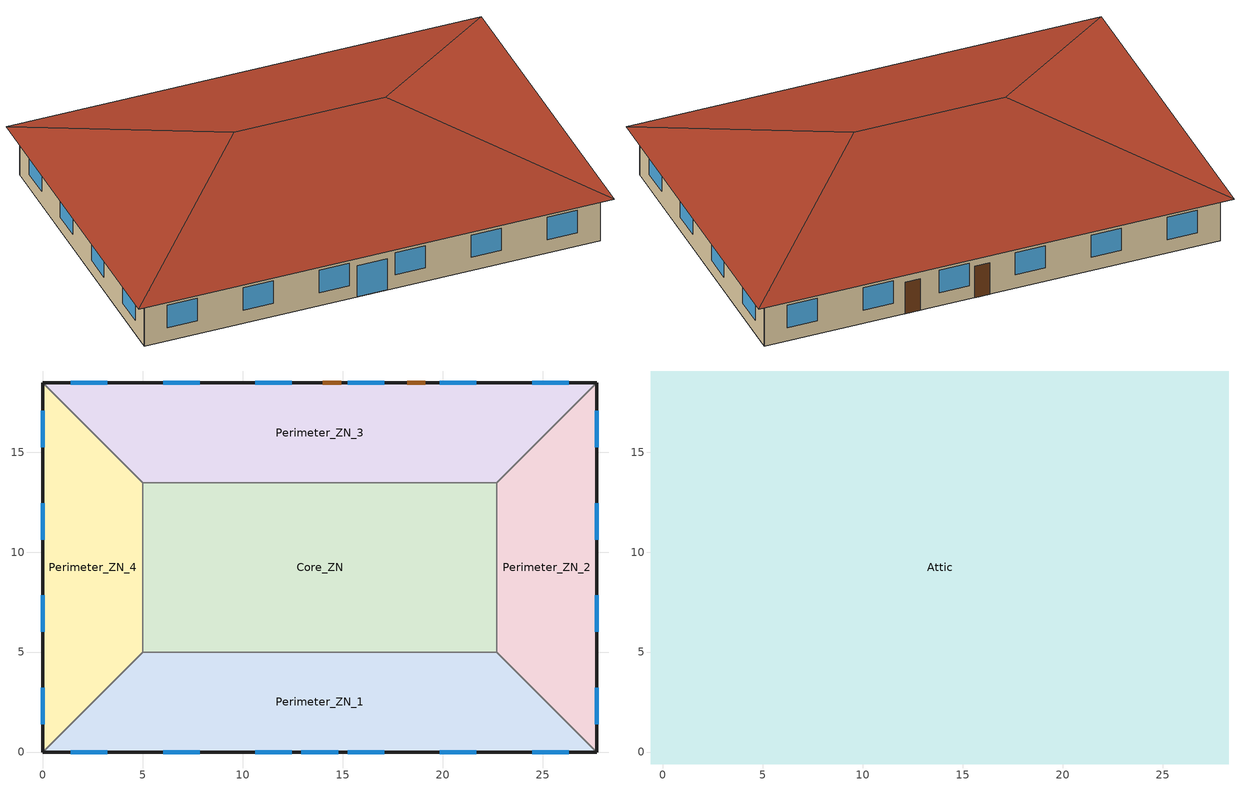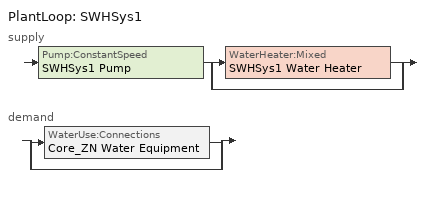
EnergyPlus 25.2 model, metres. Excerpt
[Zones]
Core_ZN
 floor adiabatic (Core_ZN_floor_Ffactor): 5,13.46 22.69,13.46 22.69,5 5,5 z0
 wall to Perimeter_ZN_1 (int_wall): 5,5 22.69,5 z0:3.05
 wall to Perimeter_ZN_2 (int_wall): 22.69,5 22.69,13.46 z0:3.05
 wall to Perimeter_ZN_3 (int_wall): 22.69,13.46 5,13.46 z0:3.05
 wall to Perimeter_ZN_4 (int_wall): 5,13.46 5,5 z0:3.05
Perimeter_ZN_1
 floor ground (Perimeter_ZN_1_floor_Ffactor): 27.69,0 0,0 5,5 22.69,5 z0
 wall outside (nonres_ext_wall_grd): 0,0 27.69,0 z0:3.05
 wall to Perimeter_ZN_4 (int_wall): 5,5 0,0 z0:3.05
 wall to Perimeter_ZN_2 (int_wall): 27.69,0 22.69,5 z0:3.05
 window (Window_U_0.363_SHGC_South_0.359): 1.39,0 3.22,0 / 6.01,0 7.84,0 / 10.62,0 12.45,0 / 15.24,0 17.07,0 / 19.85,0 21.68,0 / 24.47,0 26.3,0 z0.9:2.42; 12.93,0 14.76,0 z0:2.13
Perimeter_ZN_2
 floor ground (Perimeter_ZN_2_floor_Ffactor): 22.69,13.46 27.69,18.46 27.69,0 22.69,5 z0
 wall outside (nonres_ext_wall_grd): 27.69,0 27.69,18.46 z0:3.05
 wall to Perimeter_ZN_3 (int_wall): 27.69,18.46 22.69,13.46 z0:3.05
 window (Window_U_0.363_SHGC_East_0.359): 27.69,15.24 27.69,17.07 / 27.69,10.62 27.69,12.45 / 27.69,6.01 27.69,7.84 / 27.69,1.39 27.69,3.22 z0.9:2.42
Perimeter_ZN_3
 floor ground (Perimeter_ZN_3_floor_Ffactor): 5,13.46 0,18.46 27.69,18.46 22.69,13.46 z0
 wall outside (nonres_ext_wall_grd): 27.69,18.46 0,18.46 z0:3.05
 wall to Perimeter_ZN_4 (int_wall): 0,18.46 5,13.46 z0:3.05
 window (Window_U_0.363_SHGC_North_0.359): 26.3,18.46 24.47,18.46 / 21.68,18.46 19.85,18.46 / 17.07,18.46 15.24,18.46 / 12.45,18.46 10.62,18.46 / 7.84,18.46 6.01,18.46 / 3.22,18.46 1.39,18.46 z0.9:2.42
 door (Swinging Door_con): 14.91,18.46 14,18.46 / 19.13,18.46 18.22,18.46 z0:2.13
Perimeter_ZN_4
 floor ground (Perimeter_ZN_4_floor_Ffactor): 5,5 0,0 0,18.46 5,13.46 z0
 wall outside (nonres_ext_wall_grd): 0,18.46 0,0 z0:3.05
 window (Window_U_0.363_SHGC_West_0.359): 0,3.22 0,1.39 / 0,7.84 0,6.01 / 0,12.45 0,10.62 / 0,17.07 0,15.24 z0.9:2.42
Attic
 floor outside (ext_soffit_floor): -0.6,19.06 0,18.46 0,0 -0.6,-0.6 z3.05; 0,0 27.69,0 28.29,-0.6 -0.6,-0.6 z3.05; 28.29,19.06 28.29,-0.6 27.69,0 27.69,18.46 z3.05; -0.6,19.06 28.29,19.06 27.69,18.46 0,18.46 z3.05
 floor to Perimeter_ZN_1 (nonres_roof_floor): 0,0 5,5 22.69,5 27.69,0 z3.05
 floor to Perimeter_ZN_4 (nonres_roof_floor): 5,13.46 5,5 0,0 0,18.46 z3.05
 floor to Perimeter_ZN_2 (nonres_roof_floor): 22.69,5 22.69,13.46 27.69,18.46 27.69,0 z3.05
 floor to Core_ZN (nonres_roof_floor): 5,13.46 22.69,13.46 22.69,5 5,5 z3.05
 floor to Perimeter_ZN_3 (nonres_roof_floor): 0,18.46 27.69,18.46 22.69,13.46 5,13.46 z3.05
 roof outside (AtticRoofDeck): 28.29,19.06,3.05 -0.6,19.06,3.05 9.23,9.23,6.33 18.46,9.23,6.33; -0.6,19.06,3.05 -0.6,-0.6,3.05 9.23,9.23,6.33; 28.29,-0.6,3.05 28.29,19.06,3.05 18.46,9.23,6.33; -0.6,-0.6,3.05 28.29,-0.6,3.05 18.46,9.23,6.33 9.23,9.23,6.33
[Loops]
PlantLoop 'SWHSys1'
 supply: Pump:ConstantSpeed 'SWHSys1 Pump' > split
  | WaterHeater:Mixed 'SWHSys1 Water Heater'
  | bypass
 demand: split
  | WaterUse:Connections 'Core_ZN Water Equipment'
  | bypass
[Building]
OfficeSmall: North Axis {deg}=0; Terrain=City; Loads Convergence Tolerance Value {W}=0.04; Temperature Convergence Tolerance Value {deltaC}=0.2; Solar Distribution=FullInteriorAndExterior; Maximum Number of Warmup Days=25; Minimum Number of Warmup Days=6
[Site:Location]
Site:Location=Albuquerque.Intl.Sunport_NM_USA WMO=723650; Latitude {N+ S-}=35.04; Longitude {W- E+}=-106.62; Time Zone Relative to GMT {GMT+/-}=-7; Elevation {m}=1620
[SizingPeriod:DesignDay] Day of Month=21; Dry-Bulb Temperature Range Modifier Type=DefaultMultipliers; Humidity Condition Type=Wetbulb; Barometric Pressure {Pa}=83318; Rain {Yes/No}=No; Snow on ground {Yes/No}=No; Daylight Savings Time Indicator=No
Name | Month | Day Type | Maximum Dry-Bulb Temperature {C} | Daily Dry-Bulb Temperature Range {C} | Wetbulb at Maximum Dry-Bulb {C} | Wind Speed {m/s} design conditions vs. traditional 6.71 m/s (15 mph) | Wind Direction {Degrees; N=0, S=180} | Solar Model Indicator | Clearness {0.0 to 1.1} | Wind Speed {m/s} design conditions vs. traditional 3.35 m/s (7mph) | ASHRAE Clear Sky Optical Depth for Beam Irradiance (taub) | ASHRAE Clear Sky Optical Depth for Diffuse Irradiance (taud)
Albuquerque.Intl.Sunport_NM_USA Ann Htg 99.6% Condns DB | 12 | WinterDesignDay | -7.9 | 0 | -7.9 | 3.2 | 0 | ASHRAEClearSky | 0
Albuquerque.Intl.Sunport_NM_USA Ann Clg .4% Condns DB=>MWB | 7 | SummerDesignDay | 35.1 | 13.5 | 15.7 |  | 220 | ASHRAETau |  | 4.4 | 0.463 | 1.887
[Site:WaterMainsTemperature]
Calculation Method=Correlation; Annual average outdoor air temperature {C}=13.6333; Maximum difference in monthly average outdoor air temperatures {C}=23.5
[Site:GroundTemperature:FCfactorMethod]
January Ground Temperature {C}=13.7; February Ground Temperature {C}=7; March Ground Temperature {C}=2.1; April Ground Temperature {C}=2.6; May Ground Temperature {C}=4.3; June Ground Temperature {C}=8.8; July Ground Temperature {C}=13.9; August Ground Temperature {C}=17.8; September Ground Temperature {C}=23.2; October Ground Temperature {C}=25.6; November Ground Temperature {C}=24.1; December Ground Temperature {C}=20.5
[Material:NoMass]
Opaque Door panel_con: MediumRough, 0.475973, 0.9, 0.7, 0.7
Nonres_Roof_Insulation: MediumSmooth, 8.09839, 0.9, 0.7, 0.7
Nonres_Exterior_Wall_Insulation_grd: MediumSmooth, 1.64658, 0.9, 0.7, 0.7
[Construction]
Swinging Door_con: Opaque Door panel_con
InteriorFurnishings: Std Wood 6inch
AtticRoofDeck: F12 Asphalt shingles, G02 16mm plywood
int_wall: G01 13mm gypsum board, G01 13mm gypsum board
ext_soffit_floor: G02 16mm plywood
nonres_roof_floor: G01 16mm gypsum board, Nonres_Roof_Insulation
nonres_ext_wall_grd: F07 25mm stucco, G01 16mm gypsum board, Nonres_Exterior_Wall_Insulation_grd, G01 16mm gypsum board
Window_U_0.363_SHGC_East_0.359: Glazing Layer East
Window_U_0.363_SHGC_South_0.359: Glazing Layer South
Window_U_0.363_SHGC_West_0.359: Glazing Layer West
Window_U_0.363_SHGC_North_0.359: Glazing Layer North
[Material]
Name | Roughness | Thickness {m} | Conductivity {W/m-K} | Density {kg/m3} | Specific Heat {J/kg-K} | Thermal Absorptance | Solar Absorptance | Visible Absorptance | Absorptance:Thermal | Absorptance:Solar | Absorptance:Visible
Std Wood 6inch | MediumSmooth | 0.15 | 0.12 | 540 | 1210 | 0.9 | 0.7 | 0.7
F07 25mm stucco | Smooth | 0.0254 | 0.72 | 1856 | 840 | 0.9 | 0.7 | 0.7
F12 Asphalt shingles | VeryRough | 0.0032 | 0.04 | 1120 | 1260 |  |  |  | 0.9 | 0.7
G01 13mm gypsum board | Smooth | 0.0127 | 0.16 | 800 | 1090 |  |  |  | 0.9 | 0.7 | 0.5
G01 16mm gypsum board | MediumSmooth | 0.0159 | 0.16 | 800 | 1090
G02 16mm plywood | Smooth | 0.0159 | 0.12 | 544 | 1210
[WindowMaterial:SimpleGlazingSystem] U-Factor {W/m2-K}=2.06121; Solar Heat Gain Coefficient=0.359; Visible Transmittance=0.3949
Glazing Layer East; Glazing Layer South; Glazing Layer West; Glazing Layer North
[Construction:FfactorGroundFloor] F-Factor {W/m-K}=0.90012
Name | Area {m2} | PerimeterExposed {m}
Core_ZN_floor_Ffactor | 149.657 | 0
Perimeter_ZN_1_floor_Ffactor; Perimeter_ZN_3_floor_Ffactor | 113.45 | 27.69
Perimeter_ZN_2_floor_Ffactor; Perimeter_ZN_4_floor_Ffactor | 67.3 | 18.46
[Generator:PVWatts]
PV_module: PVWatts Version=5; DC System Capacity {W}=550; Module Type=Premium; Array Type=FixedOpenRack; System Losses=0.113; Array Geometry Type=TiltAzimuth; Tilt Angle {deg}=0; Azimuth Angle {deg}=180
[ElectricLoadCenter:Generators]
PV_Generator: Generator 1=PV_module; Generator 1 Rated Electric Power Output {W}=550; Generator 1 Availability Schedule=PV_SCH
[ElectricLoadCenter:Inverter:PVWatts]
PV_Inverter: DC to AC Size Ratio=1.2; Inverter Efficiency=0.96
[ElectricLoadCenter:Distribution]
Generator: Generator List=PV_Generator; Generator Operation Scheme Type=Baseload; Electrical Buss Type=DirectCurrentWithInverter; Inverter=PV_Inverter
[Zone] Type=1; Multiplier=1; Ceiling Height {m}=autocalculate; Volume {m3}=autocalculate; Floor Area {m2}=autocalculate
Name | Part of Total Floor Area
Core_ZN; Perimeter_ZN_1; Perimeter_ZN_2; Perimeter_ZN_3; Perimeter_ZN_4 | Yes
Attic | No
[InternalMass] Construction=InteriorFurnishings
Name | Zone or ZoneList | Surface Area {m2}
Core_ZN_InternalMass_1 | Core_ZN | 299.3148
Perimeter_ZN_1_InternalMass_1 | Perimeter_ZN_1 | 226.9
Perimeter_ZN_2_InternalMass_1 | Perimeter_ZN_2 | 134.6
Perimeter_ZN_3_InternalMass_1 | Perimeter_ZN_3 | 226.9
Perimeter_ZN_4_InternalMass_1 | Perimeter_ZN_4 | 134.6
[People] Number of People Calculation Method=Area/Person; Floor Area per Person {m2/person}=18.5806; Fraction Radiant=0.3; Sensible Heat Fraction=AUTOCALCULATE; Activity Level Schedule=ACTIVITY_SCH; Enable ASHRAE 55 Comfort Warnings=No; Mean Radiant Temperature Calculation Type=EnclosureAveraged
Name | Zone or ZoneList or Space or SpaceList | Number of People Schedule
Core_ZN | Core_ZN | BLDG_OCC_SCH_wo_SB
Perimeter_ZN_1 | Perimeter_ZN_1 | BLDG_OCC_SCH_wo_SB
Perimeter_ZN_2 | Perimeter_ZN_2 | BLDG_OCC_SCH_w_SB
Perimeter_ZN_3 | Perimeter_ZN_3 | BLDG_OCC_SCH_wo_SB
Perimeter_ZN_4 | Perimeter_ZN_4 | BLDG_OCC_SCH_wo_SB
[Lights] Schedule=ltg_sch_office; Design Level Calculation Method=Watts/Area; Watts per Zone Floor Area {W/m2}=6.181254; Return Air Fraction=0; Fraction Radiant=0.7; Fraction Visible=0.2; Fraction Replaceable=1; Return Air Fraction Calculated from Plenum Temperature=No
Name | Zone or ZoneList or Space or SpaceList
Core_ZN_Lights | Core_ZN
Perimeter_ZN_1_Lights | Perimeter_ZN_1
Perimeter_ZN_2_Lights | Perimeter_ZN_2
Perimeter_ZN_3_Lights | Perimeter_ZN_3
Perimeter_ZN_4_Lights | Perimeter_ZN_4
[ElectricEquipment] Schedule=BLDG_EQUIP_SCH; Design Level Calculation Method=Watts/Area; Watts per Zone Floor Area {W/m2}=6.78
Name | Zone or ZoneList or Space or SpaceList
Core_ZN_MiscPlug_Equip | Core_ZN
Perimeter_ZN_1_MiscPlug_Equip | Perimeter_ZN_1
Perimeter_ZN_2_MiscPlug_Equip | Perimeter_ZN_2
Perimeter_ZN_3_MiscPlug_Equip | Perimeter_ZN_3
Perimeter_ZN_4_MiscPlug_Equip | Perimeter_ZN_4
[ZoneInfiltration:DesignFlowRate] Temperature Term Coefficient=0; Velocity Squared Term Coefficient=0
Name | Zone or ZoneList | Schedule | Design Flow Rate Calculation Method | Design Flow Rate {m3/s} | Flow per Exterior Surface Area {m3/s-m2} | Constant Term Coefficient | Velocity Term Coefficient
Perimeter_ZN_1_Infiltration | Perimeter_ZN_1 | INFIL_QUARTER_ON_SCH | Flow/ExteriorWallArea | 0 | 0.00019935 | 0 | 0.224
Perimeter_ZN_1_Door_Infiltration | Perimeter_ZN_1 | INFIL_Door_Opening_SCH | Flow/Zone | 0.0764554 |  | 1 | 0
Perimeter_ZN_2_Infiltration | Perimeter_ZN_2 | INFIL_QUARTER_ON_SCH | Flow/ExteriorWallArea | 0 | 0.00019935 | 0 | 0.224
Perimeter_ZN_3_Infiltration | Perimeter_ZN_3 | INFIL_QUARTER_ON_SCH | Flow/ExteriorWallArea | 0 | 0.00019935 | 0 | 0.224
Perimeter_ZN_4_Infiltration | Perimeter_ZN_4 | INFIL_QUARTER_ON_SCH | Flow/ExteriorWallArea | 0 | 0.00019935 | 0 | 0.224
Attic_Infiltration | Attic | ALWAYS_ON | Flow/Zone | 0.2001 |  | 1 | 0
[Exterior:Lights] Control Option=AstronomicalClock
Name | Schedule | Design Level {W}
Exterior_Lights_a | Exterior_lighting_schedule_a | 88.49
Exterior_Lights_b | Exterior_lighting_schedule_b_2016 | 144.07
Exterior_Lights_c | Exterior_lighting_schedule_c_2016 | 514.92
[WaterHeater:Mixed]
SWHSys1 Water Heater: Tank Volume {m3}=0.1514; Setpoint Temperature Schedule=SHWSys1 Water Heater Setpoint Temperature Schedule; Deadband Temperature Difference {deltaC}=2; Maximum Temperature Limit {C}=82.2222; Heater Control Type=Cycle; Heater Maximum Capacity {W}=11722.84; Heater Fuel Type=ELECTRICITY; Heater Thermal Efficiency=1; Off Cycle Parasitic Fuel Consumption Rate {W}=571; Off Cycle Parasitic Fuel Type=ELECTRICITY; Off Cycle Parasitic Heat Fraction to Tank=0; On Cycle Parasitic Fuel Consumption Rate {W}=571; On Cycle Parasitic Fuel Type=ELECTRICITY; Ambient Temperature Indicator=zone; Ambient Temperature Zone=CORE_ZN; Off Cycle Loss Coefficient to Ambient Temperature {W/K}=1.20598; On Cycle Loss Coefficient to Ambient Temperature {W/K}=1.20598; Peak Use Flow Rate {m3/s}=4.048e-06; Use Flow Rate Fraction Schedule=BLDG_SWH_SCH
[Sizing:Plant]
SWHSys1: Loop Type=Heating; Design Loop Exit Temperature {C}=48.89; Loop Design Temperature Difference {deltaC}=5
[PlantLoop]
SWHSys1: Fluid Type=WATER; Plant Equipment Operation Scheme=SWHSys1 Loop Operation Scheme List; Maximum Loop Temperature {C}=48.89; Minimum Loop Temperature {C}=10; Maximum Loop Flow Rate {m3/s}=AUTOSIZE; Minimum Loop Flow Rate {m3/s}=0; Plant Loop Volume {m3}=AUTOSIZE; Load Distribution Scheme=Optimal
[Pump:ConstantSpeed]
SWHSys1 Pump: Design Flow Rate {m3/s}=autosize; Design Pump Head {Pa}=0.001; Design Power Consumption {W}=AUTOSIZE; Motor Efficiency=0.3; Fraction of Motor Inefficiencies to Fluid Stream=0; Pump Control Type=Intermittent
[PlantEquipmentList]
SWHSys1 Equipment List: SWHSys1 Water Heater
[PlantEquipmentOperation:HeatingLoad]
SWHSys1 Operation Scheme: Load Range 1 Lower Limit {W}=0; Load Range 1 Upper Limit {W}=1000000000000000; Range 1 Equipment List=SWHSys1 Equipment List
[PlantEquipmentOperationSchemes]
SWHSys1 Loop Operation Scheme List: Control Scheme 1=SWHSys1 Operation Scheme; Control Scheme 1 Schedule=PlantOnSched
[SetpointManager:Scheduled]
SWHSys1 Loop Setpoint Manager: Control Variable=Temperature; Schedule=SHWSys1-Loop-Temp-Schedule; Setpoint Node or NodeList=SWHSys1 Supply Outlet Node
[WaterUse:Equipment]
Core_ZN Water Equipment: Peak Flow Rate {m3/s}=4.048e-06; Flow Rate Fraction Schedule=BLDG_SWH_SCH; Target Temperature Schedule=Core_ZN Water Equipment Temp Sched; Hot Water Supply Temperature Schedule=Core_ZN Water Equipment Hot Supply Temp Sched; Zone=Core_ZN; Sensible Fraction Schedule=Core_ZN Water Equipment Sensible fract sched; Latent Fraction Schedule=Core_ZN Water Equipment Latent fract sched
[WaterUse:Connections]
Core_ZN Water Equipment: Water Use Equipment 1=Core_ZN Water Equipment
[HVACTemplate:System:VRF]
VRF_System_1: Gross Rated Total Cooling Capacity {W} (N1)=Autosize; Gross Rated Cooling COP {W/W} (N2)=3.5; Minimum Outdoor Temperature in Cooling Mode {C} (N3)=-5; Maximum Outdoor Temperature in Cooling Mode {C} (N4)=43; Gross Rated Heating Capacity {W} (N5)=Autosize; Rated Heating Capacity Sizing Ratio (N6)=1; Gross Rated Heating COP {W/W} (N7)=4; Minimum Outdoor Temperature in Heating Mode {C} (N8)=-25; Maximum Outdoor Temperature in Heating Mode {C} (N9)=15.5; Minimum Heat Pump Part-Load Ratio (N10)=0.15; Zone Name for Master Thermostat Location (A3)=Core_ZN; Master Thermostat Priority Control Type (A4)=LoadPriority; Heat Pump Waste Heat Recovery (A6)=No; Equivalent Piping Length for Cooling {m} (N11)=30; Vertical Height for Piping Correction {m} (N12)=10; Equivalent Piping Length for Heating {m} (N13)=30; Crankcase Heater Power per Compressor {W} (N14)=15; Number of Compressors (N15)=2; Ratio of Compressor Size to Total Capacity (N16)=0.5; Max Outdoor Dry-bulb Temp for Crankcase Heater {C} (N17)=5; Defrost Strategy (A7)=ReverseCycle; Defrost Control (A8)=OnDemand; Defrost Time Period Fraction (N18)=0.058333; Resistive Defrost Heater Capacity {W} (N19)=Autosize; Max Outdoor Dry-bulb Temp for Defrost {C} (N20)=5; Condenser Type (A9)=AirCooled; Evaporative Condenser Effectiveness (N22)=0.9; Evaporative Condenser Air Flow Rate {m3/s} (N23)=Autosize; Evaporative Condenser Pump Power {W} (N24)=Autosize; Basin Heater Capacity {W/K} (N25)=0.5; Basin Heater Setpoint Temperature {C} (N26)=2; Fuel Type (A11)=Electricity
[HVACTemplate:Zone:VRF] Template VRF System Name (F2)=VRF_System_1; Cooling Supply Air Flow Rate (F7)=Autosize; No Cooling Supply Air Flow Rate (F8)=Autosize; Heating Supply Air Flow Rate (F9)=Autosize; No Heating Supply Air Flow Rate (F10)=Autosize; Cooling Outdoor Air Flow Rate (F11)=Autosize; Heating Outdoor Air Flow Rate (F12)=Autosize; No Load Outdoor Air Flow Rate (F13)=Autosize; Supply Air Fan Placement (F22)=DrawThrough; Cooling Coil Type (F26)=VariableRefrigerantFlowDX; Cooling Coil Gross Rated Total Capacity (F28)=Autosize; Cooling Coil Gross Rated Sensible Heat Ratio (F29)=Autosize; Heat Pump Heating Coil Type (F30)=VariableRefrigerantFlowDX; Heat Pump Heating Coil Gross Rated Capacity (F32)=Autosize; Zone Terminal Unit On Parasitic Electric Energy Use (F33)=30; Zone Terminal Unit Off Parasitic Electric Energy Use (F34)=20; Zone Cooling Design Supply Air Temperature Input Method (F36)=SupplyAirTemperature; Zone Cooling Design Supply Air Temperature (F37)=12.8; Zone Heating Design Supply Air Temperature Input Method (F39)=SupplyAirTemperature; Zone Heating Design Supply Air Temperature (F40)=50
Name | Template Thermostat Name (F3) | Rated Total Heating Capacity Sizing Ratio (F6) | Supply Fan Total Efficiency (F23) | Supply Fan Delta Pressure (F24) | Supply Fan Motor Efficiency (F25)
Core_ZN | Thermostat_Core_ZN | 1 | 0.7 | 300 | 0.9
Perimeter_ZN_1 | Thermostat_Perimeter_ZN_1 | 1 | 0.7 | 300 | 0.9
Perimeter_ZN_2 | Thermostat_Perimeter_ZN_2 | 1 | 0.7 | 300 | 0.9
Perimeter_ZN_3 | Thermostat_Perimeter_ZN_3 | 1 | 0.7 | 300 | 0.9
Perimeter_ZN_4 | Thermostat_Perimeter_ZN_4
Attic | Thermostat_Attic | 1 | 0.7 | 300 | 0.9
[HVACTemplate:Thermostat] Constant Heating Setpoint {C}=20
Name | Constant Cooling Setpoint {C}
Thermostat_Core_ZN; Thermostat_Perimeter_ZN_1; Thermostat_Perimeter_ZN_2; Thermostat_Perimeter_ZN_3; Thermostat_Perimeter_ZN_4 | 24
Thermostat_Attic | 25
[Schedule:Compact]
PV_SCH; ALWAYS_ON; PlantOnSched: Through: 12/31, For: AllDays, Until: 24:00, 1
BLDG_EQUIP_SCH: Through: 12/31, For: WeekDays, Until: 6:00, 0.409478, Until: 8:00, 0.479753, Until: 12:00, 0.959505, Until: 13:00, 0.901935, Until: 17:00, 0.959505, Until: 18:00, 0.479753, Until: 23:00, 0.191901, Until: 24:00, 0.163791, For: Weekends, Until: 24:00, 0.163791, For: Holiday, Until: 24:00, 0.163791, For: WinterDesignDay, Until: 24:00, 0, For: SummerDesignDay, Until: 24:00, 1, For: CustomDay1, Until: 24:00, 0, For: CustomDay2, Until: 24:00, 0
BLDG_OCC_SCH_w_SB: Through: 12/31, For: Weekdays, Until: 01:00, 0, Until: 02:00, 0, Until: 03:00, 0, Until: 04:00, 0, Until: 05:00, 0, Until: 06:00, 0, Until: 07:00, 0.11, Until: 08:00, 0.21, Until: 09:00, 1, Until: 10:00, 1, Until: 11:00, 0, Until: 12:00, 1, Until: 13:00, 0, Until: 14:00, 1, Until: 15:00, 0, Until: 16:00, 1, Until: 17:00, 1, Until: 18:00, 0.32, Until: 19:00, 0.11, Until: 20:00, 0.11, Until: 21:00, 0.11, Until: 22:00, 0.11, Until: 23:00, 0.05, Until: 24:00, 0, For: Weekends, Until: 01:00, 0, Until: 02:00, 0, Until: 03:00, 0, Until: 04:00, 0, Until: 05:00, 0, Until: 06:00, 0, Until: 07:00, 0, Until: 08:00, 0, Until: 09:00, 0, Until: 10:00, 0, Until: 11:00, 0, Until: 12:00, 0, Until: 13:00, 0, Until: 14:00, 0, Until: 15:00, 0, Until: 16:00, 0, Until: 17:00, 0, Until: 18:00, 0, Until: 19:00, 0, Until: 20:00, 0, Until: 21:00, 0, Until: 22:00, 0, Until: 23:00, 0, Until: 24:00, 0, For: Holiday, Until: 24:00, 0, For: WinterDesignDay, Until: 24:00, 0, For: SummerDesignDay, Until: 24:00, 1, For: CustomDay1, Until: 24:00, 0, For: CustomDay2, Until: 24:00, 0
BLDG_OCC_SCH_wo_SB: Through: 12/31, For: Weekdays, Until: 01:00, 0, Until: 02:00, 0, Until: 03:00, 0, Until: 04:00, 0, Until: 05:00, 0, Until: 06:00, 0, Until: 07:00, 0.11, Until: 08:00, 0.21, Until: 09:00, 1, Until: 10:00, 1, Until: 11:00, 1, Until: 12:00, 1, Until: 13:00, 0.610395, Until: 14:00, 1, Until: 15:00, 1, Until: 16:00, 1, Until: 17:00, 1, Until: 18:00, 0.32, Until: 19:00, 0.11, Until: 20:00, 0.11, Until: 21:00, 0.11, Until: 22:00, 0.11, Until: 23:00, 0.05, Until: 24:00, 0, For: Weekends, Until: 01:00, 0, Until: 02:00, 0, Until: 03:00, 0, Until: 04:00, 0, Until: 05:00, 0, Until: 06:00, 0, Until: 07:00, 0, Until: 08:00, 0, Until: 09:00, 0, Until: 10:00, 0, Until: 11:00, 0, Until: 12:00, 0, Until: 13:00, 0, Until: 14:00, 0, Until: 15:00, 0, Until: 16:00, 0, Until: 17:00, 0, Until: 18:00, 0, Until: 19:00, 0, Until: 20:00, 0, Until: 21:00, 0, Until: 22:00, 0, Until: 23:00, 0, Until: 24:00, 0, For: Holiday, Until: 24:00, 0, For: WinterDesignDay, Until: 24:00, 0, For: SummerDesignDay, Until: 24:00, 1, For: CustomDay1, Until: 24:00, 0, For: CustomDay2, Until: 24:00, 0
INFIL_QUARTER_ON_SCH: Through: 12/31, For: Weekdays, Until: 07:00, 1, Until: 19:00, 0.25, Until: 24:00, 1, For: Saturday, Until: 07:00, 1, Until: 18:00, 0.25, Until: 24:00, 1, For: WinterDesignDay SummerDesignDay, Until: 24:00, 1, For: Sunday Holidays AllOtherDays, Until: 24:00, 1
INFIL_Door_Opening_SCH: Through: 12/31, For: Weekdays, Until: 06:00, 0, Until: 07:00, 0.131, Until: 08:00, 1, Until: 12:00, 0.131, Until: 13:00, 1, Until: 17:00, 0.131, Until: 18:00, 1, Until: 19:00, 0.131, Until: 24:00, 0, For: Saturday Sunday Holidays AllOtherDays, Until: 24:00, 0
BLDG_SWH_SCH: Through: 12/31, For: WeekDays, Until: 7:00, 0, Until: 8:00, 0.27, Until: 9:00, 0.55, Until: 11:00, 0.64, Until: 12:00, 0.82, Until: 13:00, 1, Until: 14:00, 0.91, Until: 16:00, 0.55, Until: 17:00, 0.73, Until: 19:00, 0.37, Until: 20:00, 0.18, Until: 21:00, 0.27, Until: 22:00, 0.09, Until: 24:00, 0, For: Weekends, Until: 24:00, 0, For: Holiday, Until: 24:00, 0, For: WinterDesignDay, Until: 7:00, 0, Until: 8:00, 0.27, Until: 9:00, 0.55, Until: 11:00, 0.64, Until: 12:00, 0.82, Until: 13:00, 1, Until: 14:00, 0.91, Until: 16:00, 0.55, Until: 17:00, 0.73, Until: 19:00, 0.37, Until: 20:00, 0.18, Until: 21:00, 0.27, Until: 22:00, 0.09, Until: 24:00, 0, For: SummerDesignDay, Until: 7:00, 0, Until: 8:00, 0.27, Until: 9:00, 0.55, Until: 11:00, 0.64, Until: 12:00, 0.82, Until: 13:00, 1, Until: 14:00, 0.91, Until: 16:00, 0.55, Until: 17:00, 0.73, Until: 19:00, 0.37, Until: 20:00, 0.18, Until: 21:00, 0.27, Until: 22:00, 0.09, Until: 24:00, 0, For: CustomDay1, Until: 24:00, 0, For: CustomDay2, Until: 24:00, 0
ACTIVITY_SCH: Through: 12/31, For: AllDays, Until: 24:00, 120
Core_ZN Water Equipment Latent fract sched: Through: 12/31, For: AllDays, Until: 24:00, 0.05
Core_ZN Water Equipment Sensible fract sched: Through: 12/31, For: AllDays, Until: 24:00, 0.2
Core_ZN Water Equipment Temp Sched: Through: 12/31, For: AllDays, Until: 24:00, 48.8
Core_ZN Water Equipment Hot Supply Temp Sched: Through: 12/31, For: AllDays, Until: 24:00, 55
SHWSys1-Loop-Temp-Schedule; SHWSys1 Water Heater Setpoint Temperature Schedule: Through: 12/31, For: AllDays, Until: 24:00, 60
Exterior_lighting_schedule_a: Through:12/31, For:AllDays, Until: 06:00, 0, Until: 24:00, 1
Exterior_lighting_schedule_b_2016: Through:12/31, For:AllDays, Until: 06:00, 0.5, Until: 24:00, 1
Exterior_lighting_schedule_c_2016: Through:12/31, For:AllDays, Until: 06:00, 0.5, Until: 19:00, 1, Until: 24:00, 0.5
[SCHEDULE:COMPACT]
ltg_sch_office: Through: 12/31, For: SummerDesignDay, Until: 24:00, 1, For: WinterDesignDay, Until: 24:00, 0, For: Weekdays, Until: 5:00, 0.114132, Until: 7:00, 0.145835, Until: 8:00, 0.266306, Until: 12:00, 0.570652, Until: 13:00, 0.507247, Until: 17:00, 0.570652, Until: 18:00, 0.386777, Until: 20:00, 0.266306, Until: 22:00, 0.202901, Until: 23:00, 0.145835, Until: 24:00, 0.114132, For: Saturday, Until: 24:00, 0.114132, For: AllOtherDays, Until: 24:00, 0.114132
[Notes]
The DOE Prototype Building Models were developed by Pacific Northwest National Laboratory (PNNL), under contract with the U.S.
Department of Energy (DOE).  These building models were derived from DOE's Commercial Reference Building Models with modifications
based on input from the ASHRAE Standard 90.1 committee, the Advanced Energy Design Guide series, and building industry experts. The
prototypes models were developed to quantify energy saving impacts from newly published editions of ASHRAE Standard 90.1, 189.1, IECC,
and other energy codes and standards.  The basic building descriptions can be found in the Scorecards posted at www.energycodes.gov
website. The recommended citation of the prototype models is
DOE and PNNL. 2023. Commercial Prototype Building Models, Richland, WA, Pacific Northwest National Laboratory. Available at https://www.energycodes.gov/development/commercial/prototype_models.
Detailed descriptions of the prototype model development and addenda modeling strategies can be found in the following  reports:
Maddox D.E., J. Zhang, Y. Xie, W. Xu, X. Liu, S. Wang, and M.I. Rosenberg. 2022. Energy and Energy Cost Savings Analysis of the 2021 IECC
for Commercial Buildings. PNNL-32816. Richland, WA: Pacific Northwest National Laboratory.
Zhang J., M.I. Rosenberg, J. Lerond, Y. Xie, C. Chandrasekharan Nambiar, Y. Chen, and R. Hart, et al. 2021. Energy Savings Analysis:
ANSI/ASHRAE/IES Standard 90.1-2019. PNNL-31488. Richland, WA: Pacific Northwest National Laboratory.
Zhang, J., Y. Chen, Y. Xie, M. Rosenberg, R. Hart. Energy and Energy Cost Savings Analysis of the 2018 IECC for Commercial Buildings.
2018. PNNL-28125. Richland, WA: Pacific Northwest National Laboratory.
DOE. 2017. Energy Savings Analysis: ANSI/ASHRAE/IES Standard 90.1-2016. Prepared by Athalye, R.A, M.A. Halverson, M.I. Rosenberg, B. Liu,
J. Zhang, R. Hart, V.V. Mendon, S. Goel, Y. Chen, Y. Xie, and M. Zhao, Richland, WA, Pacific Northwest National Laboratory. https://www.energycodes.gov/sites/default/files/documents/02202018_Standard_90.1-2016_Determination_TSD.pdf.
Zhang, J., Y. Xie, R.A. Athalye, J. Zhuge, M. Rosenberg, R. Hart, and B. Liu. Energy and Energy Cost Savings Analysis of the 2015 IECC
for Commercial Buildings. 2015. PNNL-24269 Rev. 1. Richland, WA: Pacific Northwest National
Laboratory. https://www.energycodes.gov/sites/default/files/documents/2015_IECC_Commercial_Analysis.pdf.
Halverson M.A., M.I. Rosenberg, W. Wang, J. Zhang, V.V. Mendon, R.A. Athalye, Y. Xie, R. Hart, S. Goel, 2014. ANSI/ASHRAE/IES Standard
90.1-2013 Determination of Energy Savings: Quantitative Analysis, PNNL-23479. Richland, WA: Pacific Northwest National Laboratory. https://www.energycodes.gov/sites/default/files/documents/901-2013_finalCommercialDeterminationQuantitativeAnalysis_TSD_0.pdf.
Goel S., R.A. Athalye, W. Wang, J. Zhang, M.I. Rosenberg, Y. Xie, and R. Hart, et al. 2014. Enhancements to ASHRAE Standard 90.1
Prototype Building Models. PNNL-23269. Richland, WA: Pacific Northwest National Laboratory. https://www.pnnl.gov/main/publications/external/technical_reports/PNNL-23269.pdf.
Zhang J., R.A. Athalye, R. Hart, M.I. Rosenberg, Y. Xie, S. Goel, and V.V. Mendon, et al. 2013. Energy and Energy Cost Savings Analysis
of the IECC for Commercial Buildings. PNNL-22760. Richland, WA: Pacific Northwest National Laboratory. http://www.pnnl.gov/main/publications/external/technical_reports/PNNL-22760.pdf.
Thornton B.A., M.I. Rosenberg, E.E. Richman, W. Wang, Y. Xie, J. Zhang, H. Cho, VV Mendon, R.A. Athalye, and B. Liu. 2011. Achieving
the 30% Goal: Energy and Cost Savings Analysis of ASHRAE Standard 90.1-2010. PNNL-20405. Richland, WA: Pacific Northwest National
Laboratory.  https://www.energycodes.gov/sites/default/files/documents/BECP_Energy_Cost_Savings_STD2010_May2011_v00.pdf.
WeatherFile:  USA_NM_Albuquerque.Intl.Sunport.723650_TMY3.epw
GPARM parameters as input:
Case = ASHRAE901_OfficeSmall_STD2022_Albuquerque
AnalysisPurpose = ProgressIndicator
AnalysisCodeName = ASHRAE901
AnalysisAmendment = NoneAmend
AnalysisPrototype = OfficeSmall
AnalysisScope = National
AnalysisState = National
AnalysisCity = USA_NM_Albuquerque
AnalysisCustomFlag = Default
hvac_autogen = Default
roof_solar_absorp = 0.7
sidelighting_control = yes_AY
economizer = DifferentialDryBulb
skip_economizer_control = No
exterior_lights_watts = 0
exterior_lights_watts_a = 88.49
exterior_lights_watts_b = 144.07
door_infil = 0.076455414
frac_ofpk = 0.131
damper_sch = MinOA_MotorizedDamper_Sched
economizer_lockout = LockoutWithHeating
STD189_overhang = no
ext_lgt_sch = Exterior_Lgt_ALWAYS_ON
HtgSetP_Sch = HTGSETP_SCH_NO_OPTIMUM
CLGSETP_SCH = CLGSETP_SCH_NO_OPTIMUM
pipe_heat_loss = 571
skip_EMSprogram = yes
Wfile_TMY3 = USA_NM_Albuquerque.Intl.Sunport.723650_TMY3.epw
receptacle_ctrl_occ_reduction_frac = 0.959505267
receptacle_ctrl_unocc_reduction_frac = 0.818955113
CodeName = ASHRAE90.1_STD2019
exterior_lights_watts_c = 514.92
Addendum_AH = Yes
LPD_Ctrl = 0.02
office_standby_mode = Yes
Core_ZN_SWH_flow = 4.048e-06
VT_Elec_Wheater = No
roof_emissivity = 0.9
ZoneSysMapID = DEFAULT
Filename_left = ASHRAE901_OfficeSmall_STD2022_Albuquerque
